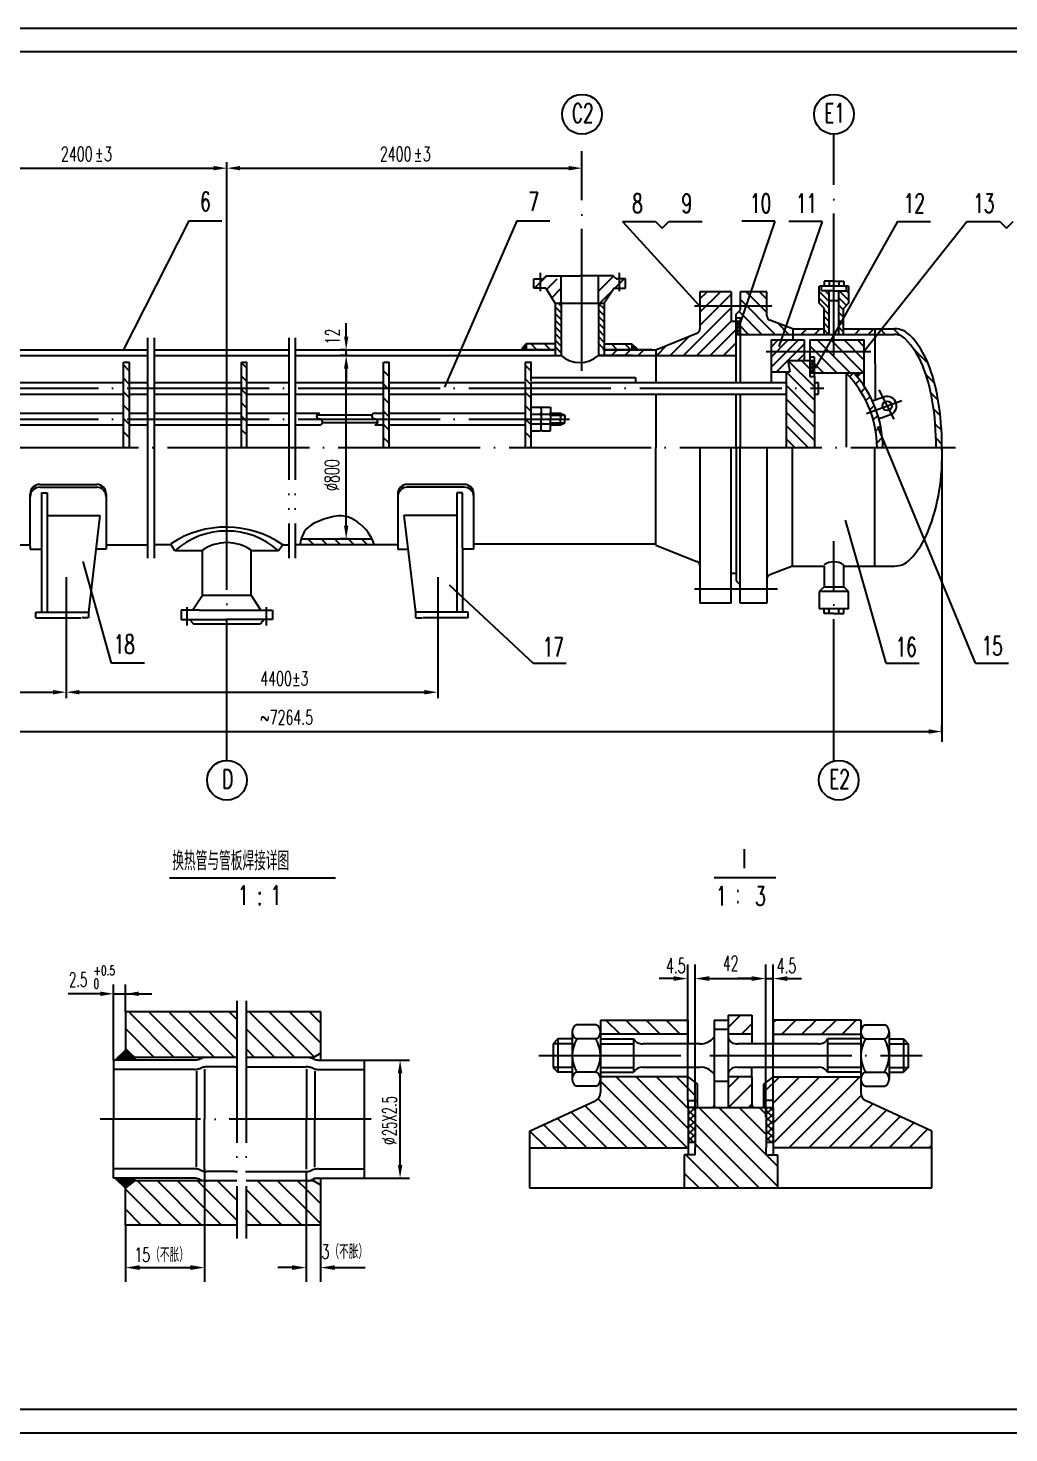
# Model space of a CAD drawing. Extents: x -457 to 1749, y 191 to 1539.
# Drawn here: x 143.3 to 350.5, y 936.9 to 1233.9 of the extents above; entities that cross this region are included whole.
import ezdxf
from ezdxf.enums import TextEntityAlignment as Align

# ---------------------------------------------------------------- set-up
doc = ezdxf.new("R2010")
doc.units = 0
doc.header["$MEASUREMENT"] = 0
doc.linetypes.add('DASHDOT-M', pattern=[36, 30, -3, 0, -3])
doc.linetypes.add('DIVIDE-M', pattern=[39, 30, -3, 0, -3, 0, -3])
doc.layers.get('0').update_dxf_attribs({"linetype": 'CONTINUOUS'})
for name, color, linetype in [('1', 3, 'CONTINUOUS'), ('CDR_DWG1', 4, 'CONTINUOUS'), ('CDR_DWG2', 2, 'CONTINUOUS'), ('CDR_DWG3', 1, 'DASHDOT-M'), ('CDR_DWG4', 3, 'DIVIDE-M')]:
    doc.layers.add(name, color=color, linetype=linetype)
doc.styles.add('HZ', font='romans', dxfattribs={"width": 0.7, "bigfont": 'hz'})

# ---------------------------------------------------------------- blocks, each defined once
blk = doc.blocks.new('*X104')
at = {"layer": '1', "color": 0, "linetype": 'Continuous'}
for p, q in [((-22599.85, -21029.47), (-22609.47, -21019.85)), ((-22595.61, -21029.47), (-22605.23, -21019.85)), ((-22591.37, -21029.47), (-22600.99, -21019.85)), ((-22587.12, -21029.47), (-22596.75, -21019.85)), ((-22586.66, -21025.69), (-22592.5, -21019.85)), ((-22586.66, -21021.45), (-22588.26, -21019.85)), ((-22574.4, -21029.47), (-22584.02, -21019.85)), ((-22570.27, -21029.36), (-22579.78, -21019.85)), ((-22568.91, -21026.47), (-22575.53, -21019.85)), ((-22568.91, -21022.22), (-22571.29, -21019.85)), ((-22604.09, -21029.47), (-22610.18, -21023.39)), ((-22578.64, -21029.47), (-22584.66, -21023.45)), ((-22608.92, -21028.89), (-22610.18, -21027.63)), ((-22582.88, -21029.47), (-22584.66, -21027.69)), ((-22598.35, -21064.92), (-22607.66, -21055.6)), ((-22594.1, -21064.92), (-22603.42, -21055.6)), ((-22593.45, -21061.32), (-22599.18, -21055.6)), ((-22593.45, -21057.08), (-22594.93, -21055.6)), ((-22586.66, -21063.88), (-22593.45, -21057.08)), ((-22586.66, -21059.63), (-22590.69, -21055.6)), ((-22572.89, -21064.92), (-22582.2, -21055.61)), ((-22571.98, -21061.58), (-22577.96, -21055.61)), ((-22571.98, -21057.34), (-22573.72, -21055.61)), ((-22602.59, -21064.92), (-22610.18, -21057.33)), ((-22577.13, -21064.92), (-22584.66, -21057.39)), ((-22568.91, -21060.41), (-22571.98, -21057.34)), ((-22606.83, -21064.92), (-22610.18, -21061.57)), ((-22589.86, -21064.92), (-22593.45, -21061.32)), ((-22581.38, -21064.92), (-22584.66, -21061.63)), ((-22568.91, -21064.65), (-22571.98, -21061.58))]:
    blk.add_line(p, q, dxfattribs=at)
blk = doc.blocks.new('*X103')
at = {"layer": '1', "color": 0, "linetype": 'Continuous'}
for p, q in [((-22612.29, -21055.04), (-22612.33, -21055.08)), ((-22611.86, -21055.04), (-22612.11, -21055.28)), ((-22612.03, -21055.04), (-22610.02, -21057.04)), ((-22611.44, -21055.04), (-22611.9, -21055.49)), ((-22611.02, -21055.04), (-22611.68, -21055.7)), ((-22611.6, -21055.04), (-22609.78, -21056.85)), ((-22610.59, -21055.04), (-22611.46, -21055.91)), ((-22610.17, -21055.04), (-22611.25, -21056.11)), ((-22611.18, -21055.04), (-22609.54, -21056.67)), ((-22609.74, -21055.04), (-22611.03, -21056.32)), ((-22609.32, -21055.04), (-22610.81, -21056.53)), ((-22610.75, -21055.04), (-22609.3, -21056.48)), ((-22608.89, -21055.04), (-22610.59, -21056.74)), ((-22608.47, -21055.04), (-22610.38, -21056.94)), ((-22610.33, -21055.04), (-22609.07, -21056.3)), ((-22608.18, -21055.17), (-22610.15, -21057.14)), ((-22609.91, -21055.04), (-22608.83, -21056.11)), ((-22609.48, -21055.04), (-22608.59, -21055.93)), ((-22609.06, -21055.04), (-22608.35, -21055.74)), ((-22608.63, -21055.04), (-22608.18, -21055.49)), ((-22608.18, -21055.59), (-22608.26, -21055.67)), ((-22608.21, -21055.04), (-22608.18, -21055.06))]:
    blk.add_line(p, q, dxfattribs=at)
blk = doc.blocks.new('*X102')
at = {"layer": '1', "color": 0, "linetype": 'Continuous'}
for p, q in [((-22612.29, -21030.04), (-22612.33, -21029.99)), ((-22611.86, -21030.04), (-22612.11, -21029.79)), ((-22612.03, -21030.04), (-22610.02, -21028.03)), ((-22611.44, -21030.04), (-22611.9, -21029.58)), ((-22611.02, -21030.04), (-22611.68, -21029.37)), ((-22611.6, -21030.04), (-22609.78, -21028.22)), ((-22610.59, -21030.04), (-22611.46, -21029.17)), ((-22610.17, -21030.04), (-22611.25, -21028.96)), ((-22611.18, -21030.04), (-22609.54, -21028.4)), ((-22609.74, -21030.04), (-22611.03, -21028.75)), ((-22609.32, -21030.04), (-22610.81, -21028.54)), ((-22610.75, -21030.04), (-22609.31, -21028.59)), ((-22608.89, -21030.04), (-22610.6, -21028.34)), ((-22608.47, -21030.04), (-22610.38, -21028.13)), ((-22610.33, -21030.04), (-22609.07, -21028.77)), ((-22608.18, -21029.91), (-22610.15, -21027.93)), ((-22609.91, -21030.04), (-22608.83, -21028.96)), ((-22609.48, -21030.04), (-22608.59, -21029.14)), ((-22609.06, -21030.04), (-22608.35, -21029.33)), ((-22608.63, -21030.04), (-22608.18, -21029.58)), ((-22608.18, -21029.48), (-22608.26, -21029.4)), ((-22608.21, -21030.04), (-22608.18, -21030.01))]:
    blk.add_line(p, q, dxfattribs=at)
blk = doc.blocks.new('*X79')
at = {"color": 0}
for p, q in [((125.62, 29.25), (109.01, 45.86)), ((123.22, 35.89), (113.25, 45.86)), ((123.22, 40.13), (117.5, 45.86)), ((123.22, 44.37), (121.74, 45.86)), ((121.77, 28.86), (108.22, 42.4)), ((113.28, 28.86), (106.28, 35.86)), ((117.53, 28.86), (108.22, 38.16)), ((125.62, 33.49), (123.25, 35.86)), ((109.04, 28.86), (105.88, 32.02))]:
    blk.add_line(p, q, dxfattribs=at)
blk = doc.blocks.new('*X80')
at = {"color": 0}
for p, q in [((115.22, 62.77), (117.8, 65.36)), ((118.05, 61.36), (120.22, 63.53)), ((124.74, 63.81), (125.29, 64.36)), ((126.53, 61.36), (129.53, 64.36)), ((130.77, 61.36), (133.77, 64.36)), ((135.02, 61.36), (138.02, 64.36)), ((139.26, 61.36), (142.26, 64.36)), ((115.22, 50.04), (117.53, 52.36)), ((115.27, 45.86), (120.22, 50.8)), ((119.52, 45.86), (120.22, 46.56))]:
    blk.add_line(p, q, dxfattribs=at)
blk = doc.blocks.new('*X77')
for p, q in [((106.73, 44.39), (108.21, 45.86)), ((106.73, 45.8), (106.79, 45.86)), ((108.22, 43.82), (106.73, 45.31)), ((108.22, 45.23), (107.59, 45.86)), ((106.73, 42.97), (108.22, 44.46)), ((108.22, 42.4), (106.73, 43.89)), ((106.73, 41.56), (108.22, 43.04)), ((108.22, 40.99), (106.73, 42.48)), ((106.73, 40.14), (108.22, 41.63)), ((108.22, 39.58), (106.73, 41.06)), ((106.73, 38.73), (108.22, 40.22)), ((107.78, 38.6), (106.73, 39.65)), ((108.02, 38.6), (108.22, 38.8))]:
    blk.add_line(p, q)
blk = doc.blocks.new('*X76')
for p, q in [((129.09, 108.5), (115, 122.59)), ((133.33, 108.5), (118.33, 123.5)), ((133.5, 112.57), (122.57, 123.5)), ((133.5, 116.82), (126.82, 123.5)), ((135, 119.56), (131.06, 123.5)), ((124.85, 108.5), (114.48, 118.86)), ((116.36, 108.5), (108.8, 116.06)), ((120.6, 108.5), (111.7, 117.4)), ((107.87, 108.5), (102.99, 113.38)), ((112.12, 108.5), (105.9, 114.72)), ((103.63, 108.5), (100.09, 112.04))]:
    blk.add_line(p, q)
blk = doc.blocks.new('*X78')
at = {"color": 0}
for p, q in [((92.35, 61.36), (89.35, 64.36)), ((96.59, 61.36), (93.59, 64.36)), ((100.84, 61.36), (97.84, 64.36)), ((105.08, 61.36), (102.08, 64.36)), ((106.69, 63.99), (106.32, 64.36))]:
    blk.add_line(p, q, dxfattribs=at)
blk = doc.blocks.new('*X81')
at = {"color": 0}
for p, q in [((122.74, 49.08), (126.02, 52.36)), ((124.72, 38.33), (138.75, 52.36)), ((124.72, 42.57), (134.5, 52.36)), ((124.72, 46.82), (130.26, 52.36)), ((127.99, 37.36), (142.99, 52.36)), ((132.23, 37.36), (143.32, 48.44)), ((136.47, 37.36), (145.74, 46.62)), ((140.72, 37.36), (148.64, 45.28)), ((144.96, 37.36), (151.54, 43.94)), ((149.2, 37.36), (154.44, 42.6)), ((153.44, 37.36), (157.35, 41.26)), ((157.69, 37.36), (158.22, 37.89))]:
    blk.add_line(p, q, dxfattribs=at)
blk = doc.blocks.new('*X70')
for p, q in [((239.86, 207.03), (238.66, 208.23)), ((239.86, 209.86), (239.65, 210.07)), ((239.86, 204.21), (238.66, 205.41)), ((239.86, 201.38), (238.66, 202.58)), ((239.86, 198.55), (238.66, 199.75)), ((239.86, 195.72), (238.66, 196.92)), ((239.68, 193.07), (238.66, 194.09))]:
    blk.add_line(p, q)
blk = doc.blocks.new('*X51')
for p, q in [((218.61, 171.71), (217.45, 172.87)), ((221.44, 171.71), (220.24, 172.91)), ((224.27, 171.71), (223.07, 172.91)), ((227.1, 171.71), (225.9, 172.91)), ((229.92, 171.71), (228.72, 172.91))]:
    blk.add_line(p, q)
blk = doc.blocks.new('*X72')
for p, q in [((184.86, 208.29), (183.66, 209.49)), ((184.86, 205.47), (183.66, 206.67)), ((184.86, 202.64), (183.66, 203.84)), ((184.86, 199.81), (183.66, 201.01)), ((184.86, 196.98), (183.66, 198.18)), ((184.86, 194.15), (183.66, 195.35))]:
    blk.add_line(p, q)
blk = doc.blocks.new('*X71')
for p, q in [((209.78, 208.83), (208.66, 209.95)), ((209.78, 206), (208.66, 207.12)), ((209.78, 203.17), (208.66, 204.29)), ((209.78, 200.34), (208.66, 201.46)), ((209.78, 197.51), (208.66, 198.64)), ((209.78, 194.69), (208.66, 195.81))]:
    blk.add_line(p, q)
blk = doc.blocks.new('*X61')
for p, q in [((329.73, 202.02), (323.8, 207.95)), ((329.73, 204.85), (324.1, 210.47)), ((328.73, 208.68), (326.93, 210.47)), ((329.73, 199.19), (323.8, 205.12)), ((329.73, 196.36), (323.8, 202.29)), ((329.73, 193.53), (323.8, 199.46)), ((328.36, 192.07), (323.8, 196.64)), ((325.53, 192.07), (323.8, 193.81))]:
    blk.add_line(p, q)
blk = doc.blocks.new('*X65')
for p, q in [((337.12, 207.01), (337.89, 207.78)), ((338.39, 205.46), (339.25, 206.31)), ((339.54, 203.78), (340.41, 204.65)), ((340.55, 201.96), (341.45, 202.85)), ((341.42, 200), (342.34, 200.92)), ((342.12, 197.87), (343.09, 198.84)), ((342.64, 195.56), (343.67, 196.59)), ((342.92, 193.01), (344.04, 194.13))]:
    blk.add_line(p, q)
blk = doc.blocks.new('*X57')
for p, q in [((346.25, 236.4), (345.08, 237.58)), ((349.22, 236.27), (347.91, 237.58)), ((355.19, 230.3), (352.46, 233.02)), ((356.59, 226.07), (354.89, 227.77)), ((357.34, 222.49), (355.91, 223.91)), ((357.78, 219.22), (356.47, 220.53)), ((358.03, 216.14), (356.8, 217.37)), ((358.13, 213.21), (356.96, 214.38))]:
    blk.add_line(p, q)
blk = doc.blocks.new('*X66')
for p, q in [((305.51, 220.65), (309.84, 224.99)), ((305.51, 223.48), (307.01, 224.99)), ((305.51, 217.83), (312.11, 224.43)), ((302.02, 211.51), (312.11, 221.6)), ((304.85, 211.51), (312.11, 218.77)), ((307.68, 211.51), (313.17, 217)), ((299.19, 211.51), (303.21, 215.53)), ((310.51, 211.51), (313.17, 214.17)), ((296.36, 211.51), (298.5, 213.65))]:
    blk.add_line(p, q)
blk = doc.blocks.new('*X52')
for p, q in [((85.38, 225.75), (83.45, 227.68)), ((88.87, 225.09), (85.69, 228.27)), ((99.8, 225.47), (97.59, 227.68)), ((102.35, 225.75), (99.78, 228.32)), ((88.61, 222.51), (85.86, 225.27)), ((98.72, 223.72), (96.77, 225.67)), ((97.1, 222.51), (96.77, 222.85))]:
    blk.add_line(p, q)
blk = doc.blocks.new('*X69')
for p, q in [((269.86, 208.15), (268.66, 209.35)), ((269.86, 205.32), (268.66, 206.52)), ((269.86, 202.49), (268.66, 203.69)), ((269.86, 199.66), (268.66, 200.86)), ((269.86, 196.83), (268.66, 198.03)), ((269.86, 194.01), (268.66, 195.21))]:
    blk.add_line(p, q)
blk = doc.blocks.new('*X53')
for p, q in [((133.56, 211.51), (132.36, 212.71)), ((136.38, 211.51), (135.18, 212.71)), ((139.21, 211.51), (138.01, 212.71))]:
    blk.add_line(p, q)
blk = doc.blocks.new('*X49')
for p, q in [((142.09, 238.25), (143.33, 239.49)), ((144.92, 238.25), (146.15, 239.49)), ((147.75, 238.25), (147.88, 238.39))]:
    blk.add_line(p, q)
blk = doc.blocks.new('*X50')
for p, q in [((159.06, 238.25), (160.3, 239.5)), ((161.89, 238.25), (163.13, 239.5))]:
    blk.add_line(p, q)
blk = doc.blocks.new('*X55')
for p, q in [((149.84, 221.96), (150.39, 222.51)), ((149.84, 220.55), (151.04, 221.75)), ((149.84, 219.13), (151.04, 220.34)), ((149.84, 217.72), (151.04, 218.93)), ((149.84, 216.3), (151.04, 217.51)), ((149.84, 214.89), (151.04, 216.1)), ((149.84, 213.48), (151.04, 214.68)), ((149.84, 212.06), (151.04, 213.27))]:
    blk.add_line(p, q)
blk = doc.blocks.new('*X54')
for p, q in [((140.74, 221.35), (141.9, 222.51)), ((140.74, 219.93), (141.94, 221.13)), ((140.74, 218.52), (141.94, 219.72)), ((140.74, 217.11), (141.94, 218.31)), ((140.74, 215.69), (141.94, 216.89)), ((140.74, 214.28), (141.94, 215.48)), ((140.74, 212.86), (141.94, 214.06))]:
    blk.add_line(p, q)
blk = doc.blocks.new('*X58')
for p, q in [((313.17, 218.41), (313.47, 218.72)), ((314.01, 217.74), (313.17, 218.58)), ((313.17, 217.71), (314.01, 218.55)), ((314.01, 217.03), (313.17, 217.87)), ((313.17, 217), (314.01, 217.84)), ((314.01, 216.32), (313.17, 217.16)), ((313.17, 216.29), (314.01, 217.13)), ((314.01, 218.44), (313.73, 218.72)), ((313.66, 215.97), (313.17, 216.46)), ((313.55, 215.97), (314.01, 216.43))]:
    blk.add_line(p, q)
blk = doc.blocks.new('*X60')
for p, q in [((328.73, 209.93), (329.26, 210.47)), ((328.73, 209.22), (329.73, 210.22)), ((329.73, 209.09), (328.73, 210.09)), ((328.73, 208.52), (329.73, 209.52)), ((329.73, 208.38), (328.73, 209.38)), ((328.73, 207.81), (329.73, 208.81)), ((329.62, 207.78), (328.73, 208.68)), ((328.91, 207.78), (328.73, 207.97)), ((329.73, 209.8), (329.05, 210.47)), ((329.41, 207.78), (329.73, 208.1))]:
    blk.add_line(p, q)
blk = doc.blocks.new('*X59')
for p, q in [((338.1, 207.78), (331.1, 214.78)), ((340.93, 207.78), (333.93, 214.78)), ((340.95, 210.6), (336.76, 214.78)), ((340.95, 213.43), (339.59, 214.78)), ((335.27, 207.78), (329.53, 213.53)), ((332.45, 207.78), (330.53, 209.7))]:
    blk.add_line(p, q)
blk = doc.blocks.new('*X56')
for p, q in [((326.91, 236.4), (328.08, 237.57)), ((329.74, 236.4), (330.91, 237.57)), ((338.23, 236.4), (339.39, 237.57)), ((341.05, 236.4), (342.22, 237.57))]:
    blk.add_line(p, q)
blk = doc.blocks.new('*X62')
for p, q in [((321.43, 215.97), (314.01, 223.39)), ((319.63, 220.6), (315.24, 224.99)), ((319.63, 223.42), (318.07, 224.99)), ((318.61, 215.97), (313.74, 220.84)), ((315.78, 215.97), (314.01, 217.74)), ((324.26, 215.97), (321.86, 218.37))]:
    blk.add_line(p, q)
blk = doc.blocks.new('*X63')
for p, q in [((332.69, 225.93), (332.45, 226.17)), ((334.23, 222.97), (332.2, 225)), ((334.23, 221.55), (332.2, 223.59)), ((334.23, 224.38), (333.48, 225.14)), ((334.23, 220.14), (333.22, 221.15)), ((334.23, 218.73), (333.22, 219.74)), ((334.23, 217.31), (333.22, 218.32)), ((334.16, 215.97), (333.22, 216.91))]:
    blk.add_line(p, q)
blk = doc.blocks.new('*X64')
for p, q in [((337.95, 222.08), (336.28, 223.75)), ((338.39, 223.19), (336.44, 225.14)), ((338.39, 224.75), (337.94, 225.2)), ((337.35, 221.12), (336.28, 222.19)), ((337.35, 219.57), (336.28, 220.64)), ((337.35, 218.01), (336.28, 219.08)), ((337.35, 216.46), (336.28, 217.53)), ((336.28, 215.97), (336.28, 215.97))]:
    blk.add_line(p, q)

msp = doc.modelspace()

# ---------------------------------------------------------------- linework, layer by layer
for p, q in [((-27.92, 1233.95), (813.08, 1233.95)), ((-27.92, 1233.95), (813.08, 1233.95)), ((128.35, 1204.33), (182.46, 1204.33)), ((185.26, 1132.88), (185.26, 1205.58)), ((188.06, 1204.33), (257.5, 1204.33)), ((260.3, 1204.33), (260.3, 1205.58)), ((177.22, 1193.21), (163.29, 1165.74)), ((177.22, 1193.21), (184.22, 1193.21)), ((246.52, 1193.21), (231.23, 1158.03)), ((246.52, 1193.21), (253.52, 1193.21)), ((268.83, 1193.09), (285.1, 1175.21)), ((268.83, 1193.09), (275.83, 1193.09)), ((275.83, 1193.09), (277.24, 1191.67)), ((277.24, 1191.67), (278.66, 1193.09)), ((278.66, 1193.09), (285.66, 1193.09)), ((301.05, 1193.13), (293.44, 1170.78)), ((301.05, 1193.13), (294.05, 1193.13)), ((311.03, 1193.09), (301.88, 1166.61)), ((311.03, 1193.09), (304.03, 1193.09)), ((326.94, 1193.09), (309.56, 1162.06)), ((320.07, 1165.87), (341.6, 1193.09)), ((326.94, 1193.09), (333.94, 1193.09)), ((341.6, 1193.09), (348.6, 1193.09)), ((348.6, 1193.09), (350.02, 1191.67)), ((350.02, 1191.67), (351.43, 1193.09)), ((210.47, 1168.74), (210.47, 1171.54)), ((300.25, 1166.49), (301.77, 1168.01)), ((300.25, 1164.37), (303.9, 1168.01)), ((300.25, 1162.25), (306.02, 1168.01)), ((210.47, 1165.94), (209.22, 1165.94)), ((210.86, 1164.74), (209.22, 1164.74)), ((210.47, 1164.74), (210.47, 1165.94)), ((210.47, 1164.74), (210.47, 1165.94)), ((248.5, 1167.19), (247.5, 1166.11)), ((270.8, 1167.18), (271.97, 1166.11)), ((303.82, 1163.7), (307.22, 1167.1)), ((305.94, 1163.69), (307.22, 1164.98)), ((210.47, 1128.75), (210.47, 1161.94)), ((301.42, 1161.29), (303.78, 1163.66)), ((343.46, 1099.67), (322.81, 1149.72)), ((336.36, 1145.3), (336.36, 1083.75)), ((324.55, 1099.67), (315.99, 1129.94)), ((210.86, 1125.95), (209.22, 1125.95)), ((160.84, 1099.67), (154.91, 1121.2)), ((151.31, 1117.83), (151.31, 1094.32)), ((229.81, 1117.83), (229.81, 1094.32)), ((232.26, 1116.26), (249.96, 1099.67)), ((167.84, 1099.67), (160.84, 1099.67)), ((249.96, 1099.67), (256.96, 1099.67)), ((324.55, 1099.67), (331.55, 1099.67)), ((343.46, 1099.67), (350.46, 1099.67)), ((128.41, 1093.54), (148.51, 1093.54)), ((151.31, 1094.32), (151.31, 1092.29)), ((154.11, 1093.54), (227.01, 1093.54)), ((229.81, 1094.32), (229.81, 1092.29)), ((39.96, 1085.22), (333.56, 1085.22)), ((336.36, 1084.98), (336.36, 1086.47)), ((336.36, 1083.69), (336.36, 1083.08)), ((282.64, 1007.23), (282.64, 1036)), ((284.19, 1005.73), (284.19, 1036)), ((299.16, 1003.77), (299.16, 1036)), ((300.71, 1007.23), (300.71, 1036)), ((161.32, 1015.78), (161.32, 1031.78)), ((163.82, 1025.97), (163.82, 1031.78)), ((279.64, 1033), (276.64, 1033)), ((287.19, 1033), (296.16, 1033)), ((296.16, 1033), (293.16, 1033)), ((299.16, 1033), (300.71, 1033)), ((303.71, 1033), (306.71, 1033)), ((158.52, 1029.78), (151.69, 1029.78)), ((161.32, 1029.78), (169.42, 1029.78)), ((161.63, 1015.78), (163.84, 1017.89)), ((163.84, 1017.89), (165.84, 1016.34)), ((165.82, 1016.34), (165.82, 1015.78)), ((214.29, 1015.78), (223.86, 1015.78)), ((221.86, 993.58), (221.86, 1012.98)), ((180.55, 992.67), (180.55, 968.9)), ((202.02, 992.21), (202.02, 968.9)), ((161.63, 990.78), (163.84, 988.66)), ((163.84, 988.66), (165.84, 990.21)), ((165.83, 990.21), (165.83, 990.78)), ((214.29, 990.78), (223.86, 990.78)), ((163.82, 980.9), (163.82, 968.9)), ((205.03, 980.9), (205.03, 968.9)), ((166.82, 971.9), (177.55, 971.9)), ((199.02, 971.9), (196.02, 971.9)), ((208.03, 971.9), (214.49, 971.9)), ((-27.92, 936.95), (813.08, 936.95))]:
    msp.add_line(p, q)
for centre, radius, start, end in [((205.97, 1124.59), 5.2, 115.433, 178.1153), ((211.67, 1112.59), 18.49, 101.9656, 115.433), ((209.09, 1124.79), 6.03, 61.6916, 101.9656), ((207.54, 1121.9), 9.3, 17.9185, 61.6916)]:
    msp.add_arc(centre, radius, start, end)
for points in [[(182.46, 1204.8), (182.46, 1203.87), (185.26, 1204.33)], [(188.06, 1204.8), (188.06, 1203.87), (185.26, 1204.33)], [(257.5, 1204.8), (257.5, 1203.87), (260.3, 1204.33)], [(210.01, 1168.74), (210.94, 1168.74), (210.47, 1165.94)], [(210.01, 1161.94), (210.94, 1161.94), (210.47, 1164.74)], [(210.01, 1161.94), (210.94, 1161.94), (210.47, 1164.74)], [(248.46, 1165.97), (248.46, 1167.11), (247.47, 1166.02)], [(270.8, 1165.95), (270.8, 1167.19), (272.08, 1165.95)], [(317.78, 1161.04), (319.48, 1161.04), (318.6, 1160.15)], [(210.01, 1128.75), (210.94, 1128.75), (210.47, 1125.95)], [(148.51, 1094.01), (148.51, 1093.08), (151.31, 1093.54)], [(154.11, 1094.01), (154.11, 1093.08), (151.31, 1093.54)], [(227.01, 1094.01), (227.01, 1093.08), (229.81, 1093.54)], [(333.56, 1085.69), (333.56, 1084.76), (336.36, 1085.22)], [(279.64, 1033.5), (279.64, 1032.5), (282.64, 1033)], [(287.19, 1033.5), (287.19, 1032.5), (284.19, 1033)], [(296.16, 1033.5), (296.16, 1032.5), (299.16, 1033)], [(296.16, 1033.5), (296.16, 1032.5), (299.16, 1033)], [(303.71, 1033.5), (303.71, 1032.5), (300.71, 1033)], [(158.52, 1030.25), (158.52, 1029.32), (161.32, 1029.78)], [(166.62, 1030.25), (166.62, 1029.32), (163.82, 1029.78)], [(221.39, 1012.98), (222.32, 1012.98), (221.86, 1015.78)], [(288.21, 1006.67), (287.78, 1005.74), (288.69, 1005.74)], [(296.22, 1006.69), (295.77, 1005.73), (296.74, 1005.73)], [(221.39, 993.58), (222.32, 993.58), (221.86, 990.78)], [(166.82, 972.4), (166.82, 971.4), (163.82, 971.9)], [(177.55, 972.4), (177.55, 971.4), (180.55, 971.9)], [(199.02, 972.4), (199.02, 971.4), (202.02, 971.9)], [(208.03, 972.4), (208.03, 971.4), (205.03, 971.9)]]:
    msp.add_solid(points)
at = {"layer": 'CDR_DWG1'}
for p, q in [((808.08, 1228.95), (-2.92, 1228.95)), ((250.15, 1178.97), (250.15, 1180.91)), ((250.15, 1180.91), (252.09, 1180.91)), ((252.09, 1180.91), (252.73, 1181.55)), ((252.73, 1181.55), (253.87, 1181.55)), ((253.87, 1181.55), (255.7, 1181.55)), ((255.7, 1181.55), (259.81, 1181.55)), ((255.87, 1175.74), (255.87, 1181.55)), ((263.91, 1181.55), (259.81, 1181.55)), ((263.77, 1175.74), (263.77, 1181.55)), ((265.77, 1181.55), (263.91, 1181.55)), ((266.89, 1181.55), (265.77, 1181.55)), ((267.54, 1180.91), (266.89, 1181.55)), ((267.54, 1180.91), (267.64, 1180.91)), ((269.47, 1180.91), (267.54, 1180.91)), ((269.47, 1178.97), (269.47, 1180.91)), ((310.42, 1175.79), (310.42, 1179.4)), ((310.91, 1179.4), (310.51, 1179.4)), ((310.91, 1178.37), (310.91, 1179.4)), ((316.16, 1179.4), (310.91, 1179.4)), ((311.48, 1180.43), (311.48, 1179.4)), ((311.99, 1180.43), (311.48, 1180.43)), ((313.54, 1180.43), (311.99, 1180.43)), ((312.51, 1180.43), (312.51, 1179.4)), ((313.54, 1180.43), (315.08, 1180.43)), ((314.57, 1180.43), (314.57, 1179.4)), ((315.08, 1180.43), (315.6, 1180.43)), ((315.6, 1180.43), (315.6, 1179.4)), ((316.61, 1179.4), (316.16, 1179.4)), ((316.16, 1178.37), (316.16, 1179.4)), ((316.61, 1179.4), (316.61, 1175.77)), ((252.67, 1178.97), (250.15, 1178.97)), ((252.67, 1178.97), (254.66, 1175.74)), ((267.09, 1178.97), (264.97, 1175.76)), ((267.09, 1178.97), (269.47, 1178.97)), ((291.83, 1178.21), (285.23, 1178.21)), ((285.23, 1178.21), (285.23, 1170.35)), ((291.83, 1178.21), (291.83, 1171.95)), ((299.36, 1178.21), (293.73, 1178.21)), ((293.73, 1178.21), (293.73, 1174.34)), ((299.36, 1173.13), (299.36, 1178.21)), ((312, 1178.37), (310.91, 1178.37)), ((312.47, 1178.37), (312, 1178.37)), ((312.46, 1178.29), (312.46, 1169.19)), ((312.46, 1176.36), (314.5, 1176.36)), ((313.54, 1178.37), (312.47, 1178.37)), ((313.54, 1178.37), (314.57, 1178.37)), ((314.5, 1178.3), (314.5, 1169.19)), ((314.57, 1178.37), (315.14, 1178.37)), ((315.14, 1178.37), (316.16, 1178.37)), ((255.87, 1175.74), (254.66, 1175.74)), ((254.66, 1175.74), (254.66, 1164.74)), ((255.87, 1176.07), (255.87, 1164.74)), ((263.77, 1175.74), (255.87, 1175.74)), ((264.86, 1175.74), (263.77, 1175.74)), ((263.77, 1175.74), (263.77, 1164.74)), ((264.97, 1175.76), (264.97, 1164.74)), ((292.89, 1173.5), (293.73, 1174.34)), ((292.89, 1172.75), (292.89, 1173.5)), ((311.45, 1174.76), (310.42, 1175.79)), ((311.45, 1169.19), (311.45, 1174.76)), ((315.57, 1169.19), (315.57, 1174.76)), ((316.61, 1175.77), (315.66, 1174.75)), ((293.01, 1171.95), (291.83, 1171.95)), ((292.89, 1171.95), (292.89, 1172.75)), ((292.89, 1169.19), (292.89, 1171.95)), ((292.92, 1172.71), (293.83, 1172.71)), ((293.82, 1171.95), (293.01, 1171.95)), ((293.73, 1172.71), (293.73, 1172.01)), ((293.73, 1171.95), (293.73, 1169.19)), ((304.78, 1170.39), (300, 1172.2)), ((304.88, 1170.36), (304.86, 1168.01)), ((304.88, 1170.36), (311.45, 1170.36)), ((315.57, 1170.36), (322.17, 1170.36)), ((322.17, 1170.36), (322.22, 1155.59)), ((322.24, 1170.37), (326.36, 1170.37)), ((168.49, 1168.44), (168.49, 1121.9)), ((169.86, 1168.44), (169.86, 1121.9)), ((275.87, 1165.94), (284.6, 1169.42)), ((292.76, 1169.19), (293.83, 1169.19)), ((292.89, 1166.67), (292.89, 1169.19)), ((293.73, 1169.19), (293.73, 1159.05)), ((293.83, 1169.19), (304.88, 1169.19)), ((300.25, 1168.01), (300.25, 1161.77)), ((300.25, 1168.01), (307.25, 1168.01)), ((304.88, 1169.19), (311.46, 1169.19)), ((307.22, 1168.01), (307.22, 1163.71)), ((308.45, 1168.01), (308.45, 1164.01)), ((308.45, 1168.01), (319.87, 1168.01)), ((311.46, 1169.19), (312.47, 1169.19)), ((312.47, 1169.19), (314.18, 1169.19)), ((314.18, 1169.19), (315.61, 1169.19)), ((315.61, 1169.19), (322.17, 1169.19)), ((319.87, 1168.08), (319.87, 1158.29)), ((322.17, 1169.19), (326.29, 1169.19)), ((129.56, 1164.74), (151.85, 1164.74)), ((130.77, 1165.94), (150.11, 1165.94)), ((150.11, 1165.94), (168.49, 1165.94)), ((151.85, 1164.74), (168.49, 1164.74)), ((169.86, 1165.94), (198.34, 1165.94)), ((169.86, 1164.74), (198.34, 1164.74)), ((199.71, 1165.94), (245.35, 1165.94)), ((199.71, 1164.74), (246.12, 1164.74)), ((245.35, 1165.94), (254.66, 1165.94)), ((246.12, 1164.74), (255.87, 1164.74)), ((248.5, 1167.19), (248.5, 1165.96)), ((254.66, 1167.19), (248.5, 1167.19)), ((254.66, 1165.94), (248.5, 1165.94)), ((263.77, 1164.74), (273.87, 1164.74)), ((271.13, 1164.74), (263.77, 1164.74)), ((264.97, 1167.18), (270.8, 1167.18)), ((270.65, 1165.94), (264.97, 1165.94)), ((270.28, 1165.94), (264.97, 1165.94)), ((264.97, 1165.94), (275.87, 1165.94)), ((270.8, 1167.18), (270.8, 1165.95)), ((275.16, 1165.94), (271.87, 1165.94)), ((273.69, 1164.74), (292.89, 1164.74)), ((275.87, 1165.94), (275.87, 1164.74)), ((275.87, 1164.74), (275.87, 1159.05)), ((292.89, 1164.95), (292.89, 1166.67)), ((292.89, 1159.05), (292.89, 1164.95)), ((299.25, 1165.56), (321.32, 1165.56)), ((309.45, 1164.4), (308.45, 1164.4)), ((309.45, 1163.73), (309.45, 1164.4)), ((163.38, 1145.3), (163.38, 1163.3)), ((163.38, 1163.3), (164.58, 1163.3)), ((164.58, 1163.3), (164.58, 1145.3)), ((188.38, 1145.3), (188.38, 1163.3)), ((188.42, 1163.3), (188.55, 1163.3)), ((188.55, 1163.3), (189.5, 1163.3)), ((189.5, 1145.3), (189.5, 1163.3)), ((210.47, 1161.94), (210.47, 1159.14)), ((218.38, 1145.3), (218.38, 1163.3)), ((218.42, 1163.3), (219.58, 1163.3)), ((219.58, 1145.3), (219.58, 1163.3)), ((248.32, 1163.3), (249.58, 1163.3)), ((248.38, 1159.3), (248.38, 1163.3)), ((249.58, 1159.3), (249.58, 1163.39)), ((300.25, 1161.77), (300.25, 1159.05)), ((300.25, 1161.29), (303.43, 1161.29)), ((303.52, 1159.3), (303.52, 1161.29)), ((303.58, 1161.29), (304.25, 1161.29)), ((303.78, 1163.7), (304.25, 1161.29)), ((303.78, 1163.7), (307.28, 1163.7)), ((307.28, 1163.7), (308.45, 1163.7)), ((308.45, 1164.21), (308.45, 1163.7)), ((308.45, 1163.7), (308.45, 1161.01)), ((308.53, 1163.7), (309.45, 1163.7)), ((309.45, 1161.04), (309.45, 1163.73)), ((134.58, 1159.05), (158.53, 1159.05)), ((158.53, 1159.05), (163.38, 1159.05)), ((164.58, 1159.05), (168.49, 1159.05)), ((169.86, 1159.05), (188.38, 1159.05)), ((189.5, 1159.05), (198.34, 1159.05)), ((199.71, 1159.05), (218.38, 1159.05)), ((219.58, 1159.05), (248.45, 1159.05)), ((248.38, 1145.3), (248.38, 1159.05)), ((249.52, 1159.05), (303.52, 1159.05)), ((249.58, 1160.05), (271.63, 1160.05)), ((249.58, 1145.3), (249.58, 1159.05)), ((271.63, 1160.05), (271.63, 1159.05)), ((303.52, 1145.18), (303.52, 1159.41)), ((309.46, 1161.01), (308.45, 1161.01)), ((308.45, 1161.01), (308.45, 1160.29)), ((308.45, 1160.29), (309.45, 1160.29)), ((309.45, 1160.16), (309.45, 1161.04)), ((309.45, 1160.29), (309.45, 1159.3)), ((309.45, 1159.41), (309.45, 1145.18)), ((309.45, 1159.05), (310.26, 1159.05)), ((316.33, 1161.01), (309.46, 1161.01)), ((310.26, 1156.55), (310.26, 1159.05)), ((316.11, 1161.01), (316.11, 1145.33)), ((318.07, 1161.01), (316.33, 1161.01)), ((319.87, 1161.01), (318.07, 1161.01)), ((134.58, 1156.55), (158.53, 1156.55)), ((158.53, 1156.55), (163.38, 1156.55)), ((164.58, 1156.55), (168.49, 1156.55)), ((169.86, 1156.55), (188.42, 1156.55)), ((189.5, 1156.55), (198.34, 1156.55)), ((199.71, 1156.55), (218.4, 1156.55)), ((219.58, 1156.55), (248.45, 1156.55)), ((249.79, 1156.55), (303.52, 1156.55)), ((275.87, 1156.55), (275.87, 1145.3)), ((292.89, 1145.3), (292.89, 1156.55)), ((293.73, 1156.55), (293.73, 1145.3)), ((309.45, 1156.55), (310.26, 1156.55)), ((323.84, 1155.86), (321.62, 1155.06)), ((134.58, 1152.55), (158.38, 1152.55)), ((158.38, 1152.55), (163.38, 1152.55)), ((164.58, 1152.55), (168.49, 1152.55)), ((169.86, 1152.55), (188.49, 1152.55)), ((189.5, 1152.55), (198.34, 1152.55)), ((199.71, 1152.55), (204.85, 1152.55)), ((216.54, 1152.55), (218.56, 1152.55)), ((219.69, 1152.55), (248.39, 1152.55)), ((249.66, 1153.79), (251.4, 1153.79)), ((251.7, 1153.49), (251.7, 1152.61)), ((252, 1153.79), (253.66, 1153.79)), ((253.66, 1153.79), (253.66, 1152.61)), ((253.73, 1152.54), (255.73, 1152.54)), ((255.73, 1152.54), (256.66, 1152.1)), ((255.73, 1152.54), (255.73, 1151.3)), ((309.45, 1152.42), (309.45, 1151.92)), ((134.58, 1150.05), (158.38, 1150.05)), ((158.38, 1150.05), (163.38, 1150.05)), ((164.58, 1150.05), (168.53, 1150.05)), ((169.86, 1150.05), (188.49, 1150.05)), ((189.5, 1150.05), (198.34, 1150.05)), ((199.71, 1150.05), (204.85, 1150.05)), ((216.03, 1152.08), (204.26, 1152.08)), ((217.12, 1150.52), (205.35, 1150.52)), ((216.54, 1150.05), (218.56, 1150.05)), ((219.69, 1150.05), (248.39, 1150.05)), ((249.66, 1152.31), (251.4, 1152.31)), ((249.66, 1150.28), (251.4, 1150.28)), ((251.7, 1152.01), (251.7, 1151.3)), ((251.7, 1150.58), (251.7, 1151.3)), ((251.7, 1149.1), (251.7, 1149.98)), ((252, 1152.31), (253.36, 1152.31)), ((252, 1150.28), (253.36, 1150.28)), ((253.66, 1152.1), (256.66, 1152.1)), ((253.66, 1152.01), (253.66, 1151.31)), ((253.66, 1150.58), (253.66, 1151.28)), ((253.66, 1150.49), (256.66, 1150.49)), ((253.66, 1148.8), (253.66, 1149.98)), ((253.73, 1150.05), (255.73, 1150.05)), ((255.73, 1150.05), (255.73, 1151.3)), ((255.73, 1150.05), (256.66, 1150.49)), ((256.66, 1152.1), (256.66, 1151.3)), ((256.66, 1150.49), (256.66, 1151.3)), ((325.66, 1152.27), (322.99, 1151.3)), ((249.66, 1148.8), (251.4, 1148.8)), ((252, 1148.8), (253.66, 1148.8)), ((275.87, 1124.65), (275.87, 1145.3)), ((285.23, 1145.3), (285.23, 1112.38)), ((291.83, 1112.38), (291.83, 1145.3)), ((292.89, 1145.3), (292.89, 1118.65)), ((293.73, 1112.38), (293.73, 1145.3)), ((299.36, 1145.3), (299.36, 1112.38)), ((304.78, 1120.21), (304.78, 1145.3)), ((322.17, 1120.21), (322.17, 1145.3)), ((143.7, 1124.37), (143.7, 1135.47)), ((145.7, 1137.47), (157.75, 1137.47)), ((145.7, 1136.88), (157.75, 1136.88)), ((146.08, 1135.69), (147.28, 1135.69)), ((146.08, 1135.69), (146.08, 1110.47)), ((147.28, 1135.69), (147.28, 1110.47)), ((159.75, 1135.47), (159.75, 1123.77)), ((221.37, 1135.47), (221.37, 1123.77)), ((235.43, 1137.47), (223.37, 1137.47)), ((235.43, 1136.88), (223.37, 1136.88)), ((235.04, 1135.69), (233.84, 1135.69)), ((233.84, 1135.69), (233.84, 1110.47)), ((235.04, 1124.05), (235.04, 1135.69)), ((237.43, 1123.77), (237.43, 1135.47)), ((147.28, 1130.89), (158.39, 1130.89)), ((158.39, 1130.89), (156, 1110.47)), ((233.84, 1130.89), (222.65, 1130.89)), ((222.65, 1130.89), (225.13, 1110.47)), ((201.1, 1125.95), (215.88, 1125.95)), ((110.06, 1124.7), (143.7, 1124.7)), ((143.7, 1124.37), (143.7, 1123.77)), ((143.7, 1123.77), (146.08, 1123.77)), ((159.75, 1123.77), (157.55, 1123.77)), ((159.75, 1124.7), (168.49, 1124.7)), ((169.86, 1124.75), (173.52, 1124.75)), ((174.25, 1123.45), (173.42, 1124.94)), ((180.11, 1123.45), (174.25, 1123.45)), ((180.11, 1114.07), (180.11, 1123.45)), ((190.41, 1114.07), (190.41, 1123.45)), ((196.2, 1123.45), (190.41, 1123.45)), ((197.11, 1124.67), (196.2, 1123.45)), ((197.11, 1124.67), (198.34, 1124.67)), ((199.71, 1124.75), (215.88, 1124.75)), ((212.45, 1124.75), (221.37, 1124.75)), ((221.37, 1123.77), (223.51, 1123.77)), ((235.04, 1124.05), (235.04, 1110.47)), ((237.43, 1123.77), (235.04, 1123.77)), ((237.43, 1124.94), (275.87, 1124.94)), ((275.87, 1124.65), (284.6, 1121.17)), ((304.78, 1120.21), (300, 1118.39)), ((304.78, 1120.21), (311.46, 1120.21)), ((311.46, 1120.21), (311.46, 1115.84)), ((315.59, 1120.44), (315.59, 1115.84)), ((315.59, 1120.21), (322.17, 1120.21)), ((322.17, 1120.21), (326.36, 1120.21)), ((293.01, 1118.64), (291.83, 1118.64)), ((292.89, 1118.8), (292.89, 1117.1)), ((292.89, 1117.1), (293.73, 1116.26)), ((299.36, 1117.46), (299.36, 1112.38)), ((177.98, 1110.86), (180.11, 1114.07)), ((180.11, 1114.07), (190.41, 1114.07)), ((192.4, 1110.86), (190.41, 1114.09)), ((311.45, 1115.84), (310.42, 1114.8)), ((310.42, 1114.8), (310.42, 1111.2)), ((316.6, 1114.8), (310.42, 1114.8)), ((311.44, 1115.84), (315.56, 1115.84)), ((316.61, 1114.82), (315.66, 1115.85)), ((316.61, 1111.2), (316.61, 1114.82)), ((179.47, 1110.86), (175.61, 1110.86)), ((175.61, 1110.86), (175.61, 1108.93)), ((179.47, 1110.86), (191.06, 1110.86)), ((191.06, 1110.86), (194.92, 1110.86)), ((194.92, 1110.86), (194.92, 1108.93)), ((291.83, 1112.38), (285.23, 1112.38)), ((291.83, 1112.38), (286.2, 1112.38)), ((299.36, 1112.38), (293.73, 1112.38)), ((316.61, 1111.2), (310.42, 1111.2)), ((311.48, 1110.17), (311.48, 1111.2)), ((312.5, 1110.17), (312.5, 1111.18)), ((314.56, 1110.17), (314.56, 1111.2)), ((315.6, 1110.17), (315.6, 1111.2)), ((144.89, 1109.27), (144.89, 1110.47)), ((144.89, 1110.47), (156, 1110.47)), ((144.89, 1109.27), (154.42, 1109.27)), ((155.95, 1109.27), (154.59, 1109.27)), ((156, 1110.47), (156, 1109.27)), ((175.61, 1108.93), (185.26, 1108.93)), ((177.38, 1108.93), (178.18, 1108.01)), ((178.18, 1108.01), (192.33, 1108.01)), ((194.92, 1108.93), (185.26, 1108.93)), ((193.14, 1108.93), (192.33, 1108.01)), ((236.23, 1110.47), (225.13, 1110.47)), ((225.13, 1110.47), (225.13, 1109.27)), ((225.18, 1109.27), (226.53, 1109.27)), ((236.23, 1109.27), (226.7, 1109.27)), ((236.23, 1109.27), (236.23, 1110.47)), ((311.99, 1110.17), (311.48, 1110.17)), ((313.54, 1110.17), (311.99, 1110.17)), ((313.54, 1110.17), (315.08, 1110.17)), ((315.08, 1110.17), (315.6, 1110.17)), ((187.34, 1025.97), (163.82, 1025.97)), ((164.02, 1025.97), (163.82, 1025.77)), ((163.82, 1025.97), (163.82, 1017.89)), ((205.09, 1025.97), (189.34, 1025.97)), ((205.09, 1015.78), (205.09, 1025.97)), ((291.21, 1025.23), (296.21, 1025.23)), ((291.21, 1025.23), (291.21, 1021.23)), ((296.21, 1025.23), (296.21, 1021.23)), ((258.21, 1021.73), (258.21, 1011.73)), ((263.21, 1023.23), (259.21, 1023.23)), ((264.21, 1024.23), (264.21, 1021.23)), ((264.21, 1024.23), (282.68, 1024.23)), ((282.68, 1024.23), (282.68, 1021.23)), ((288.21, 1024.23), (291.21, 1024.23)), ((288.21, 1024.23), (288.21, 1005.73)), ((291.21, 1022.22), (288.21, 1022.22)), ((300.73, 1024.23), (300.73, 1021.23)), ((319.21, 1024.23), (300.78, 1024.23)), ((319.21, 1024.23), (319.21, 1021.23)), ((320.21, 1023.23), (324.21, 1023.23)), ((325.21, 1021.73), (325.21, 1011.73)), ((255.21, 1020.23), (254.21, 1019.23)), ((258.21, 1019.23), (254.21, 1019.23)), ((254.21, 1019.23), (254.21, 1014.23)), ((258.21, 1020.23), (255.21, 1020.23)), ((255.21, 1020.23), (255.21, 1013.23)), ((263.21, 1020.23), (259.21, 1020.23)), ((264.21, 1021.23), (264.21, 1012.23)), ((282.68, 1021.23), (264.21, 1021.23)), ((264.21, 1020.23), (271.21, 1020.23)), ((264.21, 1019.23), (271.21, 1019.23)), ((271.21, 1020.23), (271.21, 1013.23)), ((285.21, 1019.23), (273.21, 1019.23)), ((282.68, 1021.23), (282.68, 1019.23)), ((296.21, 1021.23), (291.21, 1021.23)), ((291.21, 1021.23), (291.21, 1012.23)), ((310.21, 1019.23), (293.21, 1019.23)), ((296.21, 1021.23), (296.21, 1019.23)), ((300.73, 1021.23), (300.73, 1019.23)), ((300.73, 1021.23), (319.21, 1021.23)), ((319.21, 1020.23), (312.21, 1020.23)), ((312.21, 1020.23), (312.21, 1013.23)), ((319.21, 1019.23), (312.21, 1019.23)), ((319.21, 1021.23), (319.21, 1012.23)), ((320.21, 1020.23), (324.21, 1020.23)), ((325.21, 1020.23), (328.21, 1020.23)), ((325.21, 1019.23), (329.21, 1019.23)), ((328.21, 1020.23), (329.21, 1019.23)), ((328.21, 1020.23), (328.21, 1013.23)), ((329.21, 1019.23), (329.21, 1014.23)), ((178.39, 1015.78), (161.32, 1015.78)), ((161.32, 1015.78), (161.32, 1003.27)), ((187.34, 1016.34), (165.82, 1016.34)), ((179.4, 1015.95), (179.99, 1016.17)), ((203.54, 1016.34), (189.34, 1016.34)), ((203.63, 1015.95), (203.04, 1016.17)), ((205.09, 1017.24), (203.54, 1016.34)), ((203.54, 1016.34), (203.54, 1015.98)), ((204.63, 1015.78), (214.29, 1015.78)), ((214.29, 1015.78), (214.29, 990.78)), ((178.39, 1013.78), (161.32, 1013.78)), ((178.82, 1013.44), (178.82, 1003.28)), ((179.4, 1013.95), (179.99, 1014.17)), ((180.55, 1013.88), (180.55, 1003.28)), ((186.96, 1014.35), (181.01, 1014.35)), ((186.96, 1014.35), (187.34, 1014.35)), ((189.34, 1014.35), (202.1, 1014.34)), ((202.09, 1013.88), (202.09, 1003.28)), ((203.63, 1013.95), (203.04, 1014.17)), ((203.82, 1013.44), (203.82, 1003.28)), ((204.63, 1013.78), (214.29, 1013.78)), ((258.21, 1014.23), (254.21, 1014.23)), ((254.21, 1014.23), (255.21, 1013.23)), ((258.21, 1013.23), (255.21, 1013.23)), ((263.21, 1013.23), (259.21, 1013.23)), ((264.21, 1014.23), (271.21, 1014.23)), ((264.21, 1013.23), (271.21, 1013.23)), ((285.21, 1014.23), (273.21, 1014.23)), ((282.68, 1012.23), (282.68, 1014.23)), ((310.21, 1014.23), (293.21, 1014.23)), ((296.21, 1012.23), (296.21, 1014.23)), ((300.73, 1012.23), (300.73, 1014.23)), ((319.21, 1014.23), (312.21, 1014.23)), ((319.21, 1013.23), (312.21, 1013.23)), ((320.21, 1013.23), (324.21, 1013.23)), ((325.21, 1014.23), (329.21, 1014.23)), ((325.21, 1013.23), (328.21, 1013.23)), ((329.21, 1014.23), (328.21, 1013.23)), ((263.21, 1010.23), (259.21, 1010.23)), ((264.21, 1012.23), (264.21, 1008.93)), ((282.68, 1012.23), (264.21, 1012.23)), ((282.68, 1012.23), (284.69, 1010.68)), ((284.69, 1007.23), (284.69, 1010.68)), ((291.21, 1011.24), (288.21, 1011.24)), ((296.21, 1012.23), (291.21, 1012.23)), ((291.21, 1012.23), (291.21, 1005.73)), ((296.21, 1012.23), (296.21, 1005.73)), ((300.73, 1012.23), (298.73, 1010.72)), ((298.73, 1007.23), (298.73, 1010.72)), ((300.73, 1012.23), (319.21, 1012.23)), ((319.21, 1012.23), (319.21, 1008.93)), ((320.21, 1010.23), (324.21, 1010.23)), ((249.21, 1000.73), (263.05, 1007.12)), ((282.71, 1007.23), (284.69, 1007.23)), ((282.71, 1005.73), (282.71, 1007.23)), ((284.69, 1005.73), (284.69, 1007.23)), ((300.71, 1007.23), (298.73, 1007.23)), ((298.73, 1005.73), (298.73, 1007.23)), ((300.71, 1005.73), (300.71, 1007.23)), ((334.21, 1000.73), (320.37, 1007.12)), ((284.21, 1005.73), (282.71, 1005.73)), ((282.71, 1005.73), (282.71, 997.23)), ((284.21, 1005.73), (291.21, 1005.73)), ((284.21, 1005.73), (284.21, 997.23)), ((291.21, 1005.73), (296.21, 1005.73)), ((296.21, 1005.73), (299.21, 1005.73)), ((299.21, 1005.73), (300.71, 1005.73)), ((299.21, 1005.73), (299.21, 997.23)), ((300.71, 1005.73), (300.71, 997.23)), ((161.32, 990.78), (161.32, 1003.28)), ((178.82, 993.12), (178.82, 1003.28)), ((180.55, 992.67), (180.55, 1003.28)), ((202.09, 992.67), (202.09, 1003.28)), ((203.82, 993.12), (203.82, 1003.28)), ((249.21, 1000.73), (249.21, 997.23)), ((334.21, 997.23), (334.21, 1000.73)), ((249.21, 997.23), (249.21, 988.73)), ((249.21, 997.23), (282.71, 997.23)), ((284.21, 995.73), (281.87, 995.73)), ((281.87, 995.73), (281.87, 988.73)), ((282.71, 997.23), (282.71, 995.73)), ((284.21, 995.73), (284.21, 997.23)), ((299.21, 995.73), (299.21, 997.23)), ((299.21, 995.73), (301.6, 995.73)), ((300.71, 997.23), (300.71, 995.73)), ((334.21, 997.23), (300.71, 997.23)), ((301.61, 995.73), (301.61, 988.73)), ((334.21, 988.73), (334.21, 997.23)), ((178.39, 992.78), (161.33, 992.78)), ((179.4, 992.6), (179.99, 992.39)), ((186.96, 992.21), (181.01, 992.21)), ((186.96, 992.21), (187.34, 992.21)), ((189.34, 992.21), (202.1, 992.21)), ((203.63, 992.6), (203.04, 992.39)), ((204.63, 992.78), (214.29, 992.78)), ((178.39, 990.78), (161.33, 990.78)), ((163.82, 980.9), (163.82, 989.23)), ((187.34, 990.21), (165.83, 990.21)), ((179.4, 990.6), (179.99, 990.39)), ((187.34, 990.21), (187.3, 990.21)), ((203.54, 990.21), (189.34, 990.21)), ((203.63, 990.6), (203.04, 990.39)), ((203.54, 990.78), (212.94, 990.78)), ((203.54, 990.21), (203.54, 990.57)), ((205.09, 989.32), (203.54, 990.21)), ((204.63, 990.78), (214.29, 990.78)), ((205.09, 980.9), (205.09, 990.78)), ((249.22, 988.73), (281.89, 988.73)), ((281.89, 988.73), (301.6, 988.73)), ((301.6, 988.73), (334.21, 988.73)), ((187.34, 980.9), (163.82, 980.9)), ((205.09, 980.9), (189.34, 980.9)), ((205.09, 980.96), (205.03, 980.9)), ((-2.92, 941.95), (808.08, 941.95))]:
    msp.add_line(p, q, dxfattribs=at)
for points in [[(282.81, 998.41), (284.27, 998.41)], [(299.25, 998.41), (300.71, 998.41)]]:
    msp.add_lwpolyline(points, dxfattribs=at)
msp.add_circle((324.78, 1154.08), 1, dxfattribs=at)
for centre, radius, start, end in [((284.23, 1170.35), 1, 291.7461, 360), ((300.36, 1173.13), 1, 180, 249.2328), ((326.36, 1165.93), 4.46, 43.8975, 90), ((326.29, 1165.88), 3.31, 43.8975, 90), ((316.17, 1156.14), 17.36, 21.7308, 43.8975), ((316.24, 1156.19), 18.51, 21.7308, 43.8975), ((259.82, 1169.15), 5.92, 228.1229, 311.8771), ((299.72, 1149.58), 35.07, 9.3746, 21.7308), ((299.79, 1149.63), 36.22, 9.3746, 21.7308), ((299.92, 1145.03), 22.76, 0.6795, 44.6233), ((299.92, 1145.03), 23.96, 0.6455, 41.8558), ((324.75, 1154.07), 2.01, 296.8918, 116.8918), ((273.55, 1145.3), 62.81, 0, 9.3746), ((204.85, 1151.92), 0.625, 90, 270), ((216.54, 1151.92), 0.625, 90, 270), ((251.4, 1153.49), 0.3, 0, 90), ((251.4, 1152.61), 0.3, 270, 0), ((252, 1153.49), 0.3, 90, 180), ((252, 1152.61), 0.3, 180, 270), ((253.36, 1152.61), 0.3, 270, 0), ((273.48, 1145.25), 61.67, 0, 9.3746), ((204.85, 1150.67), 0.625, 270, 90), ((216.54, 1150.67), 0.625, 270, 90), ((251.4, 1152.01), 0.3, 0, 90), ((251.4, 1150.58), 0.3, 270, 0), ((251.4, 1149.98), 0.3, 0, 90), ((252, 1152.01), 0.3, 90, 180), ((252, 1150.58), 0.3, 180, 270), ((252, 1149.98), 0.3, 90, 180), ((253.36, 1152.01), 0.3, 0, 90), ((253.36, 1150.58), 0.3, 270, 0), ((253.36, 1149.98), 0.3, 0, 90), ((251.4, 1149.1), 0.3, 270, 0), ((252, 1149.1), 0.3, 180, 270), ((291.59, 1143.38), 44.81, 350.6254, 2.4561), ((145.7, 1135.47), 2, 90, 180), ((145.7, 1134.88), 2, 90, 180), ((157.75, 1135.47), 2, 0, 90), ((157.75, 1134.88), 2, 0, 90), ((223.37, 1135.47), 2, 90, 180), ((223.37, 1134.88), 2, 90, 180), ((235.43, 1135.47), 2, 0, 90), ((235.43, 1134.88), 2, 0, 90), ((295.26, 1142.77), 41.09, 338.2692, 350.6254), ((185.06, 1107.32), 21.12, 55.2162, 123.4545), ((185.22, 1111.06), 16.56, 48.4798, 131.5202), ((316.24, 1134.41), 18.51, 316.1025, 338.2692), ((185.26, 1116.16), 9, 55.0891, 124.9109), ((284.23, 1120.24), 1, 0, 68.2539), ((313.52, 1117.52), 3.58, 54.7498, 125.2502), ((326.36, 1124.67), 4.46, 270, 316.1025), ((300.36, 1117.46), 1, 110.7672, 180), ((259.84, 1021.73), 1.62, 112.6199, 247.3801), ((262.59, 1021.73), 1.62, 292.6199, 67.3801), ((320.84, 1021.73), 1.62, 112.6199, 247.3801), ((323.59, 1021.73), 1.62, 292.6199, 67.3801), ((264.84, 1016.73), 6.62, 148.1092, 211.8908), ((257.59, 1016.73), 6.62, 328.1092, 31.8908), ((272.96, 1021.22), 2, 209.5261, 277.3438), ((285.49, 1022.51), 3.29, 265.1176, 325.6478), ((292.95, 1021.05), 1.84, 199.3054, 278.2919), ((310.44, 1021.28), 2.06, 263.7106, 329.4195), ((325.84, 1016.73), 6.62, 148.1092, 211.8908), ((318.59, 1016.73), 6.62, 328.1092, 31.8908), ((178.39, 1018.78), 3, 269.9981, 289.8204), ((181.01, 1013.34), 3, 90.0127, 109.8204), ((202.02, 1013.34), 3, 70.1796, 89.9873), ((204.65, 1018.78), 3, 250.1796, 270.0019), ((178.39, 1016.78), 3, 269.9981, 289.8203), ((181.01, 1011.34), 3, 90.0127, 109.8203), ((202.02, 1011.34), 3, 70.1797, 89.9873), ((204.65, 1016.78), 3, 250.1797, 270.0019), ((259.84, 1011.73), 1.62, 112.6199, 247.3801), ((262.59, 1011.73), 1.62, 292.6199, 67.3801), ((272.96, 1012.24), 2, 82.6562, 150.4739), ((285.49, 1010.95), 3.29, 34.3522, 94.8824), ((292.95, 1012.41), 1.84, 81.7081, 160.6946), ((310.44, 1012.18), 2.06, 30.5805, 96.2894), ((320.84, 1011.73), 1.62, 112.6199, 247.3801), ((323.59, 1011.73), 1.62, 292.6199, 67.3801), ((262.21, 1008.93), 2, 294.7751, 0), ((321.21, 1008.93), 2, 180, 245.2249), ((178.39, 989.78), 3, 70.1813, 90.0035), ((181.01, 995.21), 3, 250.1813, 269.9888), ((202.02, 995.21), 3, 270.0127, 289.8203), ((204.65, 989.78), 3, 89.9981, 109.8203), ((178.39, 987.78), 3, 70.1812, 90.0035), ((181.01, 993.21), 3, 250.1812, 269.9888), ((202.02, 993.21), 3, 270.0127, 289.8204), ((204.65, 987.78), 3, 89.9981, 109.8204)]:
    msp.add_arc(centre, radius, start, end, dxfattribs=at)
at = {"layer": 'CDR_DWG2'}
for p, q in [((173.11, 1054.3), (208.21, 1054.3)), ((301.23, 1054.3), (288.25, 1054.3))]:
    msp.add_line(p, q, dxfattribs=at)
for centre in [(260.3, 1215.72), (313.54, 1215.72), (185.26, 1074.93), (314.56, 1074.93)]:
    msp.add_circle(centre, 4.2, dxfattribs=at)
at = {"layer": 'CDR_DWG3', "linetype": 'DASHDOT-M'}
for p, q in [((313.54, 1164.73), (313.54, 1211.53)), ((260.3, 1161.49), (260.3, 1207.92)), ((251.44, 1182.19), (251.44, 1178.33)), ((268.18, 1182.19), (268.18, 1178.33)), ((284.04, 1175.21), (300.4, 1175.21)), ((92, 1157.8), (311.38, 1157.8)), ((323.01, 1157.49), (326.17, 1151.26)), ((320.4, 1152.48), (327.91, 1155.21)), ((92, 1151.3), (257.68, 1151.3)), ((100.49, 1145.3), (339.24, 1145.3)), ((185.26, 1079.12), (185.26, 1132.88)), ((313.52, 1078.99), (313.52, 1125.48)), ((284.04, 1115.38), (301.59, 1115.38)), ((176.89, 1107.64), (176.89, 1111.5)), ((193.63, 1107.64), (193.63, 1111.5)), ((251.21, 1016.73), (332.21, 1016.73)), ((215.76, 1003.27), (158.45, 1003.28))]:
    msp.add_line(p, q, dxfattribs=at)
at = {"layer": 'CDR_DWG4', "linetype": 'DIVIDE-M'}
for p, q in [((198.34, 1168.44), (198.34, 1121.9)), ((199.71, 1168.44), (199.71, 1121.9)), ((187.34, 1028.3), (187.34, 978.08)), ((189.34, 1028.3), (189.34, 978.08))]:
    msp.add_line(p, q, dxfattribs=at)

# ---------------------------------------------------------------- block references
at = {"xscale": -1}
for name, p in [('*X52', (352.63, 953.23)), ('*X55', (405.71, 953.23)), ('*X54', (405.71, 953.23)), ('*X50', (412.68, 927.69)), ('*X49', (412.68, 927.69)), ('*X53', (405.71, 953.23))]:
    msp.add_blockref(name, p, dxfattribs=at)
for name, p in [('*X63', (-21.78, 953.23)), ('*X66', (-20.28, 953.23)), ('*X62', (-20.28, 953.23)), ('*X64', (-21.78, 953.23)), ('*X58', (-20.28, 953.23)), ('*X56', (-20.28, 932.79)), ('*X57', (-21.78, 932.79)), ('*X59', (-21.08, 953.23)), ('*X72', (-20.28, 953.23)), ('*X71', (-20.28, 953.23)), ('*X70', (-20.28, 953.23)), ('*X69', (-20.28, 953.23)), ('*X61', (-20.28, 953.23)), ('*X60', (-20.28, 953.23)), ('*X65', (-20.28, 953.23)), ('*X51', (-15.04, 953.04)), ('*X104', (22774, 22045.81)), ('*X80', (175.99, 959.87)), ('*X78', (175.99, 959.87)), ('*X102', (22774, 22045.81)), ('*X76', (149.21, 888.73)), ('*X81', (175.99, 959.87)), ('*X79', (175.99, 959.87)), ('*X77', (175.99, 959.87)), ('*X77', (192.43, 959.87)), ('*X103', (22774, 22045.81))]:
    msp.add_blockref(name, p)

# ---------------------------------------------------------------- texts
at = {"style": 'HZ'}
for s, height, width, p in [('2400', 3, 0.65, (150.2, 1205.83)), ('3', 3, 0.65, (159.3, 1205.83)), ('2400', 3, 0.65, (217.58, 1205.83)), ('3', 3, 0.65, (226.68, 1205.83)), ('%%p', 3, 0.65, (157.35, 1205.83)), ('%%p', 3, 0.65, (224.73, 1205.83)), ('4400%%p3', 3, 0.65, (192.31, 1094.95)), ('~7264.5', 3, 0.65, (192.29, 1086.72)), ('4.5', 3.2, 0.6, (278.07, 1034.14)), ('42', 3.2, 0.6, (290.08, 1034.6)), ('4.5', 3.2, 0.6, (301.45, 1034.14)), ('2.5', 3, 0.6, (151.91, 1031.28)), ('+0.5', 2, 0.7, (157.07, 1033.72)), ('0', 2, 0.7, (157.07, 1030.93)), ('3（不胀）', 3, 0.65, (205.24, 973.77)), ('15（不胀）', 3, 0.65, (165.71, 973.1))]:
    msp.add_text(s, height=height, dxfattribs=dict(at, width=width)).set_placement(p)
for s, width, p in [('12', 0.65, (209.09, 1167.07)), ('%%c800', 0.65, (208.97, 1136.1)), ('25X2.5', 0.6, (221.12, 999.68)), ('%%c', 0.6, (221.12, 997.88))]:
    msp.add_text(s, height=3, rotation=90, dxfattribs=dict(at, width=width)).set_placement(p)
at = {"layer": 'CDR_DWG1', "style": 'HZ', "width": 0.65}
for s, p in [('6', (180.72, 1195.29)), ('7', (250.09, 1195.29)), ('8', (272.01, 1194.92)), ('9', (282.45, 1194.92)), ('10', (298.05, 1194.92)), ('11', (307.74, 1194.92)), ('12', (330.52, 1194.92)), ('13', (345.21, 1194.92)), ('18', (163.59, 1101.7)), ('17', (254.22, 1101.12)), ('16', (328.81, 1101.12)), ('15', (346.97, 1101.34))]:
    msp.add_text(s, height=4, dxfattribs=at).set_placement(p, align=Align.CENTER)
at = {"layer": 'CDR_DWG2', "style": 'HZ', "width": 0.65}
for s, p in [('C2', (260.46, 1213.97)), ('E1', (313.69, 1213.97)), ('D', (185.42, 1073.18)), ('E2', (314.72, 1073.18))]:
    msp.add_text(s, height=4, dxfattribs=at).set_placement(p, align=Align.CENTER)
for s, p in [('换热管与管板焊接详图', (173.72, 1055.87)), ('I', (294.13, 1056.33)), ('1 : 1', (187.6, 1048.58)), ('1 ： 3', (288.62, 1048.43))]:
    msp.add_text(s, height=4, dxfattribs=at).set_placement(p)

doc.saveas('drawing.dxf')
